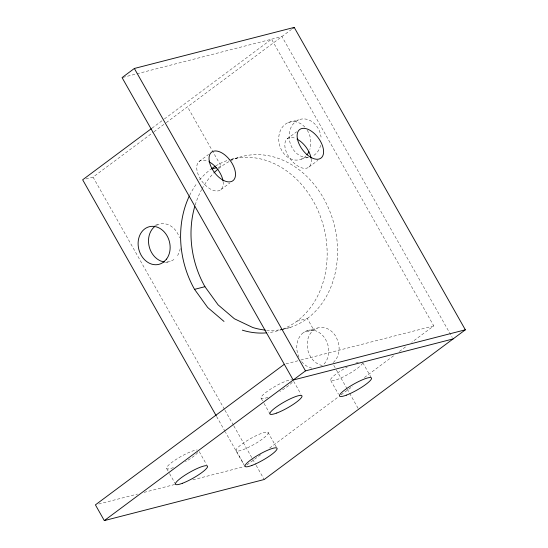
<?xml version="1.0" encoding="UTF-8"?>
<svg xmlns="http://www.w3.org/2000/svg" width="548" height="548" viewBox="0 0 548 548"><rect width="100%" height="100%" fill="white"/><g stroke="black" fill="none" stroke-linecap="round" stroke-linejoin="round"><path stroke-width="0.41" stroke-dasharray="2.74 2.06" d="M152.029 128.157L163.708 119.464M164.393 118.95L271.548 39.209L433.776 325.889L411.795 342.247M85.858 178.963L93.05 177.114L153.276 132.294M153.961 131.78L165.592 123.122M166.277 122.615L291.488 29.428M199.054 161.509L208.603 154.406M287.138 138.884L296.694 131.773M220.926 189.615L229.797 183.018M309.017 166.989L317.881 160.386M260.684 454.71L244.888 466.464L225.502 432.214M269.609 448.065L338.301 396.944M341.048 394.903L352.72 386.21M364.399 377.517L393.937 355.536M399.43 351.446L406.986 345.829M122.896 77.398L136.109 74.001M136.938 73.788L281.939 36.538L452.223 337.452M288.227 122.54L298.619 119.868M230.907 159.53L238.099 157.68M218.077 167.346L221.276 166.524L187.491 106.826M301.352 159.139L308.545 157.29M154.796 225.338L158.79 224.31M165.441 262.636L170.243 261.41M296.9 321.19L307.291 318.525L313.764 329.965L303.373 332.636M280.076 330.033L282.473 329.416M283.268 329.211L290.467 327.362M307.038 330.704L317.429 328.033M285.953 363.872L299.989 360.262M300.818 360.05L433.776 325.889M98.715 504.023L137.527 494.049M144.138 492.357L174.689 484.507M192.862 479.836L244.059 466.677M362.817 362.769L370.907 377.065M333.787 365.352L335.89 369.071M336.314 369.811L346.836 388.409M347.254 389.149L358.2 408.493M330.759 380.552L338.445 394.135M293.68 381.353L300.962 394.218M261.218 398.423L263.643 402.712M264.047 403.424L270.116 414.144M267.972 432.345L276.87 448.072M93.05 177.114L224.557 409.507M224.975 410.253L233.407 425.152M233.825 425.892L255.745 464.629M256.169 465.368L264.177 479.521M236.311 450.84L243.997 464.423M216.652 416.576L225.084 431.468M199.239 451.641L206.521 464.505M166.77 468.711L169.195 472.999M169.606 473.712L175.668 484.432M298.975 357.255L297.824 354.227A19.379 15.734 75.6 0 1 305.14 331.519A19.379 15.734 75.6 0 1 325.697 339.575L327.683 344.199A19.379 15.734 75.6 0 1 323.224 364.886M189.704 195.246A88.838 72.137 75.6 0 1 196.992 183.21M199.582 179.922A88.838 72.137 75.6 0 1 210.884 169.195M215.727 165.928A88.838 72.137 75.6 0 1 230.044 159.626M230.831 159.4A88.838 72.137 75.6 0 1 322.334 222.207A88.838 72.137 75.6 0 1 283.145 328.903M282.378 329.204A88.838 72.137 75.6 0 1 268.047 332.704M197.739 452.58A18.385 3.384 -29.5 0 1 185.457 461.717M173.428 467.595A18.385 3.384 -29.5 0 1 172.209 462.128A18.385 3.384 -29.5 0 1 197.15 449.942M322.286 365.482A19.379 15.734 75.6 0 1 310.202 356.173L308.216 351.556A19.379 15.734 75.6 0 1 315.532 328.848A19.379 15.734 75.6 0 1 336.088 336.91L338.075 341.527A19.379 15.734 75.6 0 1 332.526 363.119M311.894 368.153A19.379 15.734 75.6 0 1 301.64 361.577M307.723 157.413A19.488 15.824 75.6 0 1 289.31 139.288A19.488 15.824 75.6 0 1 302.64 118.923A19.488 15.824 75.6 0 1 321.053 137.055M320.642 145.295A19.488 15.824 75.6 0 1 312.497 156.132M305.969 155.968A19.488 15.824 75.6 0 1 283.576 153.228A19.488 15.824 75.6 0 1 282.953 126.437A19.488 15.824 75.6 0 1 305.311 127.609M307.264 130.246A19.488 15.824 75.6 0 1 310.661 139.719L310.778 144.741A19.488 15.824 75.6 0 1 309.805 149.494M230.503 160.838A88.838 72.137 75.6 0 1 335.26 229.317A88.838 72.137 75.6 0 1 266.047 330.163M195.184 205.041A88.838 72.137 75.6 0 1 201.643 189.574M202.041 188.841A88.838 72.137 75.6 0 1 213.316 173.531M218.741 168.51A88.838 72.137 75.6 0 1 229.756 161.215M156.516 225.324A19.42 15.769 75.6 0 1 179.477 237.832M180.21 248.58A19.42 15.769 75.6 0 1 176.956 256.409M173.915 259.471A19.42 15.769 75.6 0 1 166.174 262.074M292.18 382.292A18.385 3.384 -29.5 0 1 279.905 391.43M267.876 397.307A18.385 3.384 -29.5 0 1 266.65 391.841A18.385 3.384 -29.5 0 1 291.591 379.654M362.612 362.954A18.385 3.384 -29.5 0 1 345.48 375.757A18.385 3.384 -29.5 0 1 330.526 379.778A18.385 3.384 -29.5 0 1 347.22 367.098M355.755 363.166A18.385 3.384 -29.5 0 1 358.865 362.166M223.139 181.696A17.817 9.857 53.3 0 1 211.98 189.848A17.817 9.857 53.3 0 1 196.91 169.921A17.817 9.857 53.3 0 1 207.562 161.091M311.223 159.064A17.817 9.857 53.3 0 1 300.064 167.215A17.817 9.857 53.3 0 1 285.001 147.289A17.817 9.857 53.3 0 1 295.646 138.459M242.97 449.73A18.385 3.384 -29.5 0 0 268.171 433.242A18.385 3.384 -29.5 0 0 245.278 441.804A18.385 3.384 -29.5 0 0 242.97 449.73"/><path stroke-width="0.82" d="M284.302 364.297L95.414 504.872L104.312 520.6L264.177 479.521L465.341 329.807L294.214 27.4L134.349 68.473L122.074 77.611L293.201 380.024L453.066 338.945M151.344 128.664L82.659 179.785L216.234 415.829M292.851 28.414L294.214 27.4M465.341 329.807L305.476 370.88L104.312 520.6M211.686 168.989L216.481 167.757M189.334 196.006A88.838 72.137 75.6 0 0 194.554 289.351L204.945 286.686L218.097 304.852L234.393 318.765L252.731 327.492A88.838 72.137 75.6 0 0 265.211 330.081M224.002 321.436L207.706 307.517L194.554 289.351M134.349 68.473L305.476 370.88M266.403 332.869A88.838 72.137 75.6 0 1 242.339 330.156M211.555 168.702A88.838 72.137 75.6 0 1 215.015 166.366M164.496 261.978A19.42 15.769 75.6 0 1 149.385 247.312A19.42 15.769 75.6 0 1 154.557 226.68M308.928 151.673A19.488 15.824 75.6 0 1 306.942 154.865M204.945 286.686A88.838 72.137 75.6 0 1 194.704 206.658M213.898 172.935A88.838 72.137 75.6 0 1 218.118 169.031M208.932 161.728A17.817 9.857 53.3 0 1 223.029 180.943M297.023 139.103A17.817 9.857 53.3 0 1 311.113 158.317M166.565 259.081L163.523 262.143A19.42 15.769 75.6 0 1 138.391 247.258A19.42 15.769 75.6 0 1 158.016 227.454A19.42 15.769 75.6 0 1 166.565 259.081M182.326 483.322A18.385 3.384 -29.5 0 0 207.528 466.834A18.385 3.384 -29.5 0 0 184.642 475.397A18.385 3.384 -29.5 0 0 182.326 483.322M276.774 413.034A18.385 3.384 -29.5 0 0 301.969 396.547A18.385 3.384 -29.5 0 0 279.083 405.109A18.385 3.384 -29.5 0 0 276.774 413.034M251.868 465.451A18.385 3.384 -29.5 0 0 277.069 448.97A18.385 3.384 -29.5 0 0 254.183 457.532A18.385 3.384 -29.5 0 0 251.868 465.451M346.315 395.163A18.385 3.384 -29.5 0 0 371.51 378.682A18.385 3.384 -29.5 0 0 348.624 387.244A18.385 3.384 -29.5 0 0 346.315 395.163M209.261 161.091A17.817 9.878 53.5 0 0 230.9 181.683A17.817 9.878 53.5 0 0 226.653 156.509A17.817 9.878 53.5 0 0 209.261 161.091M297.345 138.459A17.817 9.878 53.5 0 0 318.991 159.05A17.817 9.878 53.5 0 0 314.737 133.883A17.817 9.878 53.5 0 0 297.345 138.459"/></g></svg>
